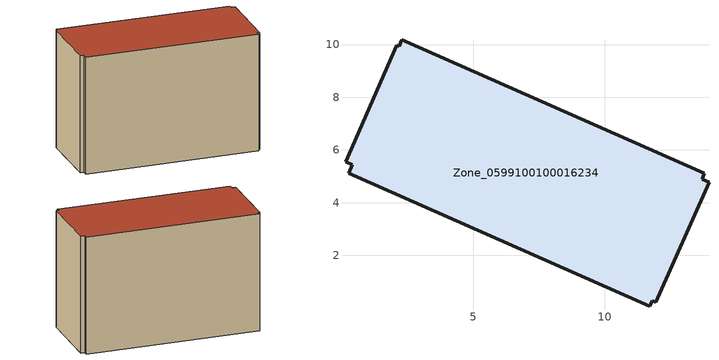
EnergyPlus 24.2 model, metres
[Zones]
Zone_0599100100016234
 floor ground (C_G): 2.09,9.98 2.19,9.94 2.29,10.19 13.78,5.12 13.69,4.9 13.95,4.78 11.93,0.21 11.79,0.28 11.7,0.06 0.26,5.11 0.4,5.45 0.15,5.56 z0
 wall outside (C_F): 11.79,0.28 11.93,0.21 13.95,4.78 13.69,4.9 13.78,5.12 2.29,10.19 2.19,9.94 2.09,9.98 0.15,5.56 0.4,5.45 0.26,5.11 11.7,0.06 11.79,0.28 z0:8.59
 roof outside (C_R): 2.19,9.94 2.09,9.98 0.15,5.56 0.4,5.45 0.26,5.11 11.7,0.06 11.79,0.28 11.93,0.21 13.95,4.78 13.69,4.9 13.78,5.12 2.29,10.19 z8.59
[BUILDING]
Pand.0599100100016234: North Axis=0; Terrain=City; Loads Convergence Tolerance Value=0.04; Temperature Convergence Tolerance Value=0.4; Solar Distribution=FullExterior; Maximum Number of Warmup Days=25; Minimum Number of Warmup Days=1
[Site:Location]
Rotterdam.The.Hague.AP_ZH_NLD Design_Conditions: Latitude=51.96; Longitude=4.45; Time Zone=1; Elevation=-4.5
[SITE:GROUNDTEMPERATURE:BUILDINGSURFACE]
18, 18, 18, 18, 18, 18, 18, 18, 18, 18, 18, 18
[MATERIAL] Thermal Absorptance=0.9; Solar Absorptance=0.7; Visible Absorptance=0.7
Name | Roughness | Thickness | Conductivity | Density | Specific Heat
G.TI.2015-2018 | MediumSmooth | 0.15 | 0.0428571 | 540 | 1210
F.TI.2015-2018 | Rough | 0.3 | 0.0666667 | 1920 | 840
R.TI.2015-2018 | MediumRough | 0.2 | 0.0333333 | 1500 | 1000
[CONSTRUCTION]
C_G: G.TI.2015-2018
C_F: F.TI.2015-2018
C_R: R.TI.2015-2018
[ZONE]
Zone_0599100100016234: Type=1; Multiplier=1; Ceiling Height=Autocalculate; Volume=Autocalculate; Floor Area=autocalculate; Part of Total Floor Area=Yes
[ZONEINFILTRATION:DESIGNFLOWRATE]
Infil_Zone_0599100100016234: Zone or ZoneList or Space or SpaceList=Zone_0599100100016234; Schedule=AlwaysOn; Design Flow Rate Calculation Method=Flow/Area; Flow Rate per Floor Area=0.0015; Constant Term Coefficient=1; Temperature Term Coefficient=0; Velocity Term Coefficient=0; Velocity Squared Term Coefficient=0
[HVACTEMPLATE:ZONE:IDEALLOADSAIRSYSTEM]
Zone_0599100100016234: Maximum Heating Supply Air Temperature=50; Minimum Cooling Supply Air Temperature=13; Maximum Heating Supply Air Humidity Ratio=0.0156; Minimum Cooling Supply Air Humidity Ratio=0.0077; Heating Limit=NoLimit; Cooling Limit=NoLimit; Dehumidification Control Type=ConstantSensibleHeatRatio; Cooling Sensible Heat Ratio=0.7; Dehumidification Setpoint=60; Humidification Control Type=None; Humidification Setpoint=30; Outdoor Air Method=None; Outdoor Air Flow Rate per Person=0.00944; Outdoor Air Flow Rate per Zone Floor Area=0; Outdoor Air Flow Rate per Zone=0; Demand Controlled Ventilation Type=None; Outdoor Air Economizer Type=NoEconomizer; Heat Recovery Type=None; Sensible Heat Recovery Effectiveness=0.7; Latent Heat Recovery Effectiveness=0.65
[ZONECONTROL:THERMOSTAT]
ThermostatControl_Zone_0599100100016234: Zone or ZoneList=Zone_0599100100016234; Control Type Schedule=DualSetpointControlType; Control 1=Thermostat_Zone_0599100100016234; Temperature Difference Between Cutout And Setpoint=0
[THERMOSTATSETPOINT:DUALSETPOINT]
Thermostat_Zone_0599100100016234: Heating Setpoint Temperature Schedule=HeatingSetpoint_Zone_0599100100016234; Cooling Setpoint Temperature Schedule=CoolingSetpoint_Zone_0599100100016234
[SCHEDULE:COMPACT]
HeatingSetpoint_Zone_0599100100016234: Through: 12/31, For: AllDays, Until: 24:00, 21
CoolingSetpoint_Zone_0599100100016234: Through: 12/31, For: AllDays, Until: 24:00, 24
DualSetpointControlType: Through: 12/31, For: AllDays, Until: 24:00, 4
AlwaysOn: Through: 12/31, For: AllDays, Until: 24:00, 1
